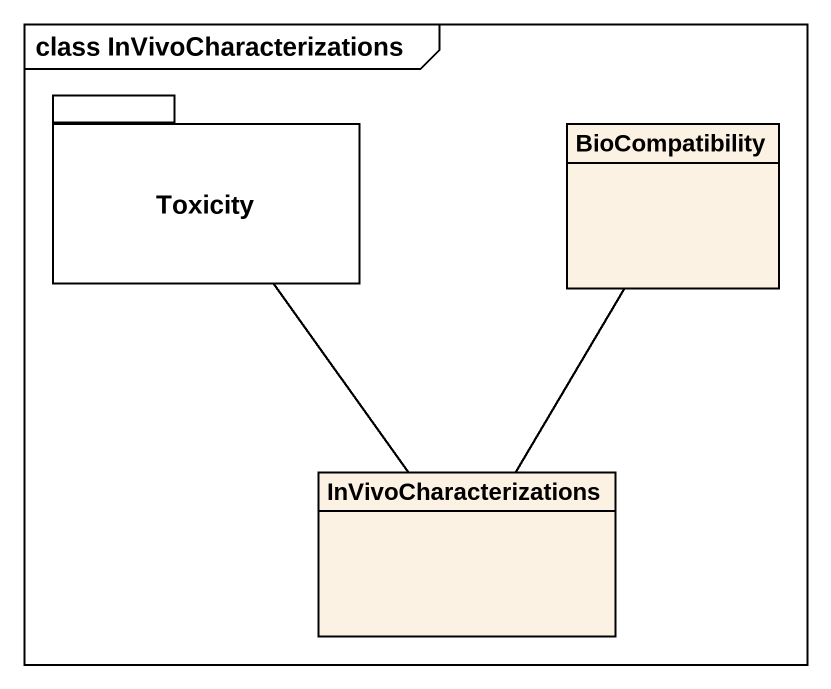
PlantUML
@startuml
mainframe class InVivoCharacterizations
hide circle
hide empty members
package Toxicity {
}
class BioCompatibility
class InVivoCharacterizations
Toxicity -- InVivoCharacterizations
BioCompatibility -- InVivoCharacterizations
@enduml
